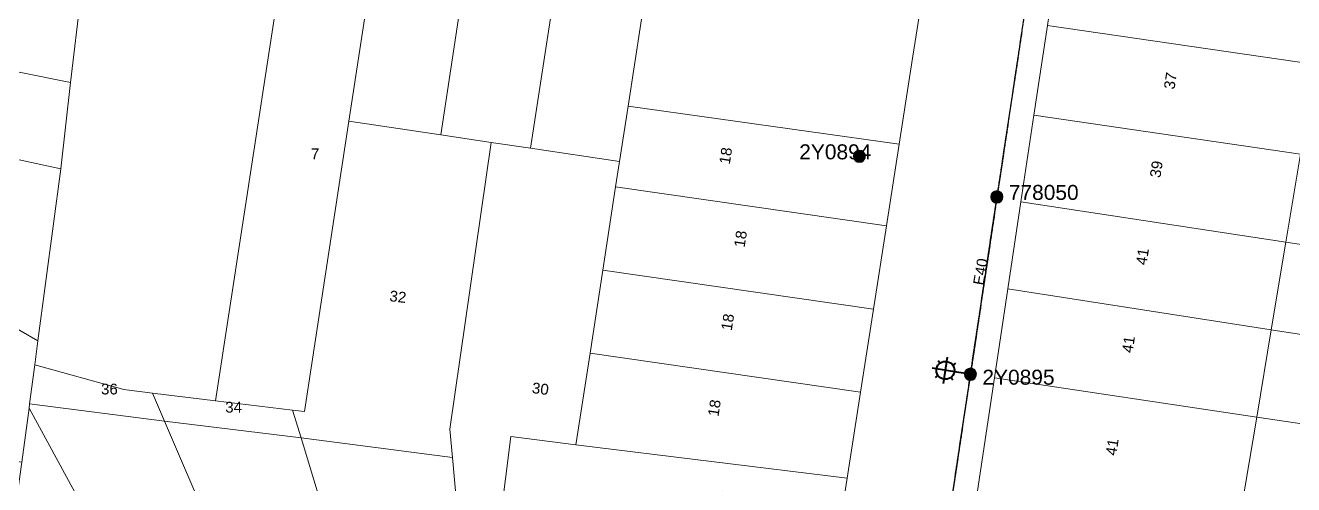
# Model space of a CAD drawing. Header units: metres. Extents: x 15383 to 530218, y 6156255 to 6759712.
# Drawn here: x 306043.9 to 306255.5, y 6192990.7 to 6193067.4 of the extents above; entities that cross this region are included whole.
import ezdxf
from ezdxf.enums import TextEntityAlignment as Align

# ---------------------------------------------------------------- set-up
doc = ezdxf.new("R2010")
doc.units = ezdxf.units.M
doc.linetypes.add('Cable Exist OH', pattern=[1, 1, 0])
doc.layers.get('0').update_dxf_attribs({"color": 6})
for name, color, linetype in [('_User Miscellaneous1', 7, 'Continuous'), ('Equip_SP_SL_EXT', 7, 'Continuous'), ('Mains_HV_EXT', 7, 'Continuous'), ('Mains_LV_EXT', 7, 'Continuous'), ('Mains_SL_EXT', 7, 'Continuous'), ('OH_Details_SP_MISC', 7, 'Continuous'), ('SupportsOH_SP_TR_HV_LV_SL_EXT', 7, 'Continuous')]:
    doc.layers.add(name, color=color, linetype=linetype)
for name, color, linetype, lineweight in [('Cadastre Buildings_SP_EXT', 9, 'Continuous', 5), ('Cadastre Land Parcels_SP_EXT', 9, 'Continuous', 5), ('Cadastre Roads_SP_EXT', 9, 'Continuous', 5)]:
    doc.layers.add(name, color=color, linetype=linetype, lineweight=lineweight)
doc.styles.add('iecARIAL', font='arial.ttf', dxfattribs={"height": 2})
doc.styles.add('POLE_LABEL', font='arial.ttf')
doc.styles.get("Standard").update_dxf_attribs({"font": 'arial.ttf'})

# ---------------------------------------------------------------- blocks, each defined once
blk = doc.blocks.new('SL_LANTERN_EXT')
at = {"lineweight": 40}
for p, q in [((0, 1.97), (0, 6.47)), ((-1.46, 5.68), (-1.06, 5.28)), ((1.46, 5.68), (1.06, 5.28)), ((-2.25, 4.22), (2.25, 4.22)), ((-1.46, 2.76), (-1.06, 3.16)), ((0, 0), (0, 2.72)), ((1.46, 2.76), (1.06, 3.16))]:
    blk.add_line(p, q, dxfattribs=at)
blk.add_circle((0, 4.22), 1.5, dxfattribs=at)
at = {"style": 'iecARIAL', "flags": 8}
blk.add_attdef('ASSET_NUM', (1.5, 1.5), '', height=2.5, dxfattribs=at)
for tag, p, height, flags in [('OPERATING_VOLTAGE', (0.98, -1.65), 0.2, 9), ('ORIENTATION', (0.98, -1.85), 0.2, 9), ('OWNED_BY', (0.98, -2.05), 0.2, 9), ('STATE', (0.98, -2.25), 0.2, 9), ('CONSTRUCTED_VOLTAGE', (0.98, -0.65), 0.2, 9), ('CONTROL_TYPE', (0.98, -0.85), 0.2, 9), ('LANTERN_PURPOSE', (0.98, -1.05), 0.2, 9), ('LANTERN_TYPE', (0.98, -1.25), 0.2, 9), ('NO_PHASES', (0.98, -1.45), 0.2, 9), ('LNUMBER', (2.18, -3.25), 2.5, 8), ('USAGE', (0.98, -2.45), 0.2, 9), ('CEXIST', (0.98, -2.65), 0.2, 9), ('CNEW', (0.98, -2.85), 0.2, 9), ('CNUMBER', (0.98, -3.05), 0.2, 9), ('CREMOVE', (0.98, -3.25), 0.2, 9), ('CREPLACE', (0.98, -3.45), 0.2, 9), ('LKINGHEIGHT', (0.98, -3.65), 0.2, 9), ('LBRACKET', (0.98, -3.85), 0.2, 9), ('LBRACKETVOCAB', (0.98, -4.05), 0.2, 9), ('LCATEGORY', (0.98, -4.25), 0.2, 9), ('LCHARGE1', (0.98, -4.45), 0.2, 9), ('LCHARGE1PERCENT', (0.98, -4.65), 0.2, 9), ('LCHARGE2', (0.98, -4.85), 0.2, 9), ('LCHARGE2PERCENT', (0.98, -5.05), 0.2, 9), ('LCHARGE3', (0.98, -5.25), 0.2, 9), ('LCHARGE3PERCENT', (0.98, -5.45), 0.2, 9), ('LEXIST', (0.98, -5.65), 0.2, 9), ('LLAMP', (0.98, -5.85), 0.2, 9), ('LLAMPVOCAB', (0.98, -6.05), 0.2, 9), ('LMAST', (0.98, -6.25), 0.2, 9), ('LMASTVOCAB', (0.98, -6.45), 0.2, 9), ('LNEW', (0.98, -6.65), 0.2, 9), ('LANTNUMBER', (0.98, -6.85), 0.2, 9), ('LOUTREACH', (0.98, -7.25), 0.2, 9), ('LOUTREACHVOCAB', (0.98, -7.45), 0.2, 9), ('LRATECODE', (0.98, -7.65), 0.2, 9), ('LREMOVE', (0.98, -7.85), 0.2, 9), ('LREPLACE', (0.98, -8.05), 0.2, 9), ('LTYPE', (0.98, -8.25), 0.2, 9), ('LTYPEVOCAB', (0.98, -8.45), 0.2, 9), ('LEGEND', (0.98, -8.65), 0.2, 9), ('STREETNAME', (0.98, -9.25), 0.2, 9), ('SUBURB', (0.98, -9.45), 0.2, 1), ('LOCATION', (0.98, -8.85), 0.2, 9), ('NOTES', (0.98, -9.05), 0.2, 9)]:
    blk.add_attdef(tag, p, '', height=height, dxfattribs=dict(flags=flags))
blk = doc.blocks.new('POLE_EXT')
blk.add_hatch(color=256).paths.add_polyline_path([(-1, 0, 1), (1, 0, 1)])
blk.add_lwpolyline([(-1, 0, 1), (1, 0, 1)], format="xyb", close=True)
for tag, height, flags, p in [('pNumber', 2.5, 8, (-17.84, 2.07)), ('OWNED_BY', 0.2, 9, (1.35, -0.4)), ('SPECIAL_USE', 0.2, 9, (1.35, -0.8)), ('STATE', 0.2, 9, (1.35, -1)), ('cLV', 0.2, 9, (1.35, -1.4)), ('hDepth', 0.2, 9, (1.35, -1.6)), ('hDia', 0.2, 9, (1.35, -1.8)), ('cHV', 0.2, 9, (1.35, -2)), ('PARENT', 0.2, 9, (1.35, -0.6)), ('USAGE', 0.2, 9, (1.35, -1.2)), ('LBRACKET', 0.2, 9, (1.35, -2.2)), ('cLinedev', 0.2, 9, (1.35, -3.4)), ('pExisting', 0.2, 9, (1.35, -3.8)), ('LExisting', 0.2, 9, (1.35, -2.4)), ('LANTNUMBER', 0.2, 9, (1.35, -2.6)), ('LOther', 0.2, 9, (1.35, -2.8)), ('LRemove', 0.2, 9, (1.35, -3)), ('LEGEND', 0.2, 9, (1.35, -3.2)), ('LOCATION', 0.2, 9, (1.35, -3.6)), ('PFNUMBER', 0.2, 9, (1.35, -4)), ('NEWPFNUMBER', 0.2, 9, (1.35, -4.2)), ('pFooting', 0.2, 9, (1.35, -4.4)), ('pNew', 0.2, 9, (1.35, -4.6)), ('pRelocate', 0.2, 9, (1.35, -5)), ('pRemove', 0.2, 9, (1.35, -5.2)), ('pReplace', 0.2, 9, (1.35, -5.4)), ('pStay', 0.2, 9, (1.35, -5.6)), ('pType', 0.2, 9, (1.35, -5.8)), ('cspan', 0.2, 9, (1.35, -6)), ('STREETNAME', 0.2, 9, (1.35, -6.2)), ('SUBURB', 0.2, 9, (1.35, -6.4)), ('OPERATED_BY', 0.2, 9, (1.36, -7.01)), ('NOTES', 0.2, 9, (1.35, -6.6)), ('MAINTAINED_BY', 0.2, 9, (1.36, -6.81))]:
    blk.add_attdef(tag, text='', height=height, dxfattribs=dict(flags=flags)).set_placement(p, align=Align.MIDDLE_LEFT)
at = {"style": 'POLE_LABEL'}
for tag, height, flags, p in [('ASSET_NUM', 2.5, 8, (2, 2)), ('STRUCTURE_PLANT_NUMBER', 0.2, 9, (1.35, 0.03)), ('STREET_CODE', 0.2, 9, (1.35, -0.2))]:
    blk.add_attdef(tag, text='', height=height, dxfattribs=dict(at, flags=flags)).set_placement(p, align=Align.MIDDLE_LEFT)
at = {"flags": 1}
blk.add_attdef('Z', (1.35, -7.33), '', height=0.2, dxfattribs=at)

msp = doc.modelspace()

# ---------------------------------------------------------------- linework, layer by layer
at = {"layer": '_User Miscellaneous1', "lineweight": 0}
msp.add_circle((306130.20115, 6192931.43217), 36676.4716, dxfattribs=at)
at = {"layer": 'Cadastre Buildings_SP_EXT', "linetype": 'Continuous'}
for points in [[(306091.03803, 6193105.17601), (306075.97602, 6193107.489), (306057.62102, 6193110.32701), (306053.17401, 6193072.444), (306051.45, 6193057.89098), (306049.79701, 6193043.455), (306045.99602, 6193014.76403), (306045.48499, 6193010.74601), (306060.30603, 6193006.65802), (306065.10198, 6193006.04398), (306075.62702, 6193004.74902), (306091.03803, 6193105.17601)], [(306196.18499, 6193089.04603), (306150.92898, 6193096.042), (306148.70099, 6193081.475), (306146.57898, 6193067.72001), (306144.46, 6193053.95802), (306189.70599, 6193047.60703), (306191.828, 6193061.235), (306196.18499, 6193089.04603)]]:
    msp.add_lwpolyline(points, close=True, dxfattribs=at)
at = {"layer": 'Cadastre Land Parcels_SP_EXT', "linetype": 'Continuous'}
for points in [[(306105.76803, 6193102.952), (306091.03804, 6193105.17603), (306075.627, 6193004.749), (306088.49503, 6193003.19399), (306090.47898, 6193002.95497), (306097.84999, 6193051.435), (306105.76803, 6193102.952)], [(306121.01504, 6193100.664), (306105.76803, 6193102.952), (306097.84999, 6193051.435), (306113.19601, 6193049.15001), (306121.01504, 6193100.664)], [(306136.08202, 6193098.35199), (306121.01504, 6193100.664), (306113.19601, 6193049.15001), (306121.60404, 6193047.88897), (306128.17201, 6193046.91997), (306136.08202, 6193098.35199)], [(306150.92897, 6193096.042), (306136.08202, 6193098.35199), (306128.17201, 6193046.91997), (306143.01896, 6193044.72004), (306144.46002, 6193053.95804), (306146.57903, 6193067.72), (306148.70104, 6193081.47498), (306150.92897, 6193096.042)], [(306053.174, 6193072.44403), (306038.43596, 6193075.25), (306005.98397, 6193081.303), (306004.44902, 6193067.35404), (306051.45001, 6193057.89096), (306053.174, 6193072.44403)], [(306261.63801, 6193075.49698), (306216.63801, 6193082.09702), (306214.43199, 6193067.40598), (306259.19499, 6193060.88297), (306261.63801, 6193075.49698)], [(306051.45001, 6193057.89096), (306004.44902, 6193067.35404), (306002.91998, 6193053.626), (306049.79704, 6193043.45503), (306051.45001, 6193057.89096)], [(306259.19499, 6193060.88297), (306214.43199, 6193067.40598), (306212.18596, 6193052.448), (306256.69103, 6193045.906), (306259.19499, 6193060.88297)], [(306049.79704, 6193043.45503), (306002.91998, 6193053.626), (306001.77104, 6193040.43997), (306045.996, 6193014.76398), (306049.79704, 6193043.45503)], [(306189.70602, 6193047.60702), (306144.46002, 6193053.95804), (306143.01896, 6193044.72004), (306142.37298, 6193040.48997), (306187.57199, 6193033.947), (306189.70602, 6193047.60702)], [(306121.60386, 6193047.88933), (306113.19557, 6193049.14966), (306097.84999, 6193051.43553), (306090.47881, 6193002.95532), (306088.49477, 6193003.19452), (306089.90023, 6192998.53895), (306115.16336, 6192995.29467), (306114.73839, 6193000.02338), (306121.60386, 6193047.88933)], [(306256.69103, 6193045.906), (306212.18596, 6193052.448), (306210.01298, 6193037.97903), (306254.242, 6193031.25903), (306256.69103, 6193045.906)], [(306114.73803, 6193000.02303), (306115.163, 6192995.29503), (306119.34202, 6192948.68897), (306123.60999, 6192948.12099), (306121.42199, 6192970.97396), (306124.903, 6192998.76703), (306135.74097, 6192997.42296), (306138.11897, 6193012.706), (306140.25, 6193026.57502), (306142.37298, 6193040.48997), (306143.01896, 6193044.72004), (306128.17201, 6193046.91997), (306121.60404, 6193047.88897), (306114.73803, 6193000.02303)], [(306301.29396, 6193039.38104), (306256.69103, 6193045.906), (306254.242, 6193031.25903), (306298.98398, 6193024.47597), (306301.29396, 6193039.38104)], [(306045.996, 6193014.76398), (306001.77104, 6193040.43997), (306001.15501, 6193029.03296), (306000.36999, 6193014.50401), (305999.27502, 6193000.46301), (306043.28004, 6192994.50003), (306044.50804, 6193003.50899), (306044.60503, 6193004.22501), (306045.485, 6193010.74599), (306045.996, 6193014.76398)], [(306187.57199, 6193033.947), (306142.37298, 6193040.48997), (306140.25, 6193026.57502), (306185.40104, 6193020.02701), (306187.57199, 6193033.947)], [(306254.242, 6193031.25903), (306210.01298, 6193037.97903), (306207.82701, 6193023.42102), (306251.79201, 6193016.60297), (306254.242, 6193031.25903)], [(306298.98398, 6193024.47597), (306254.242, 6193031.25903), (306251.79201, 6193016.60297), (306296.68901, 6193009.655), (306298.98398, 6193024.47597)], [(306185.40104, 6193020.02701), (306140.25, 6193026.57502), (306138.11897, 6193012.706), (306183.25199, 6193006.17601), (306185.40104, 6193020.02701)], [(306251.79201, 6193016.60297), (306207.82701, 6193023.42102), (306205.59502, 6193008.564), (306249.35597, 6193002.02703), (306251.79201, 6193016.60297)], [(306296.68901, 6193009.655), (306251.79201, 6193016.60297), (306249.35597, 6193002.02703), (306294.47901, 6192995.32497), (306296.68901, 6193009.655)], [(306065.10199, 6193006.04396), (306060.30597, 6193006.65796), (306045.485, 6193010.74599), (306044.60503, 6193004.22501), (306067.11103, 6193001.35403), (306065.10199, 6193006.04396)], [(306183.25199, 6193006.17601), (306138.11897, 6193012.706), (306135.74097, 6192997.42296), (306181.04403, 6192991.83601), (306183.25199, 6193006.17601)], [(306249.35597, 6193002.02703), (306205.59502, 6193008.564), (306202.59604, 6192988.58404), (306246.15904, 6192982.90496), (306249.35597, 6193002.02703)], [(306075.627, 6193004.749), (306065.10199, 6193006.04396), (306067.11103, 6193001.35403), (306089.89996, 6192998.53904), (306088.49503, 6193003.19399), (306075.627, 6193004.749)], [(306079.82103, 6192938.49397), (306044.50804, 6193003.50899), (306043.28004, 6192994.50003), (306041.20899, 6192979.34498), (306039.189, 6192964.47003), (306037.09702, 6192949.42496), (306035.09699, 6192934.41), (306033.82597, 6192925.03296), (306079.15704, 6192923.30801), (306078.81298, 6192924.54298), (306078.52899, 6192925.808), (306078.31699, 6192927.08299), (306078.18202, 6192928.36999), (306078.12098, 6192929.66301), (306078.13697, 6192930.95796), (306078.22901, 6192932.24903), (306078.39596, 6192933.53198), (306078.63897, 6192934.80397), (306078.95502, 6192936.05997), (306079.34298, 6192937.29397), (306079.82103, 6192938.49397)], [(306067.11103, 6193001.35403), (306044.60503, 6193004.22501), (306044.50804, 6193003.50899), (306079.82103, 6192938.49397), (306080.37497, 6192939.69), (306081.01803, 6192940.84203), (306081.73202, 6192941.95096), (306082.51403, 6192943.00998), (306083.36096, 6192944.01997), (306084.26999, 6192944.97397), (306085.23697, 6192945.87098), (306086.25801, 6192946.70396), (306087.32904, 6192947.47201), (306088.44601, 6192948.17196), (306089.61703, 6192948.8), (306067.11103, 6193001.35403)], [(306089.89996, 6192998.53904), (306067.11103, 6193001.35403), (306089.61703, 6192948.8), (306090.75997, 6192949.35297), (306091.94804, 6192949.83199), (306093.16403, 6192950.237), (306094.40201, 6192950.56401), (306095.65704, 6192950.81399), (306096.92797, 6192950.98597), (306098.20499, 6192951.07704), (306099.48502, 6192951.08897), (306100.76496, 6192951.01998), (306104.38201, 6192950.58097), (306089.89996, 6192998.53904)], [(306294.47901, 6192995.32497), (306249.35597, 6193002.02703), (306246.15904, 6192982.90496), (306291.68099, 6192976.97396), (306294.47901, 6192995.32497)], [(306115.163, 6192995.29503), (306089.89996, 6192998.53904), (306104.38201, 6192950.58097), (306119.34202, 6192948.68897), (306115.163, 6192995.29503)], [(306121.42199, 6192970.97396), (306123.60999, 6192948.12099), (306134.40697, 6192946.771), (306154.59, 6192944.21201), (306160.16096, 6192989.65799), (306180.32598, 6192987.183), (306181.04403, 6192991.83601), (306135.74097, 6192997.42296), (306124.903, 6192998.76703), (306121.42199, 6192970.97396)]]:
    msp.add_lwpolyline(points, close=True, dxfattribs=at)
at = {"layer": 'Cadastre Roads_SP_EXT', "linetype": 'Continuous'}
for points in [[(306196.18497, 6193089.04601), (306191.82796, 6193061.235), (306189.70597, 6193047.60703), (306187.57198, 6193033.94702), (306185.40098, 6193020.02703), (306183.25197, 6193006.17601), (306181.04397, 6192991.83604), (306180.32596, 6192987.18303)], [(306202.59596, 6192988.584), (306205.595, 6193008.56397), (306207.82702, 6193023.42097), (306210.01303, 6193037.97897), (306212.18597, 6193052.44804), (306214.43202, 6193067.40598), (306216.63799, 6193082.09696)]]:
    msp.add_lwpolyline(points, dxfattribs=at)
at = {"layer": 'Mains_HV_EXT', "color": 2, "linetype": 'Cable Exist OH', "lineweight": 0}
msp.add_lwpolyline([(306195.56274, 6192969.14879), (306204.90779, 6193031.62491), (306215.60062, 6193102.26553)], dxfattribs=at)
at = {"layer": 'Mains_LV_EXT', "linetype": 'Cable Exist OH'}
for points in [[(306211.15964, 6193073.05706), (306205.99687, 6193038.79391)], [(306205.99687, 6193038.79391), (306201.5921, 6193009.18846)], [(306201.5921, 6193009.18846), (306195.56271, 6192969.14869), (306191.14535, 6192940.17228)]]:
    msp.add_lwpolyline(points, dxfattribs=at)
at = {"layer": 'Mains_SL_EXT', "linetype": 'Cable Exist OH'}
for points in [[(306211.15964, 6193073.05706), (306201.5921, 6193009.18855)], [(306201.5921, 6193009.18846), (306195.56271, 6192969.14869), (306190.52615, 6192935.75224)]]:
    msp.add_lwpolyline(points, dxfattribs=at)
at = {"layer": 'OH_Details_SP_MISC', "color": 2, "linetype": 'Continuous', "lineweight": 0}
msp.add_lwpolyline([(306195.56274, 6192969.14879), (306201.59212, 6193009.18845), (306205.99669, 6193038.79403)], dxfattribs=at)

# ---------------------------------------------------------------- block references
at = {"layer": 'Equip_SP_SL_EXT', "rotation": 81.18062319141892}
msp.add_blockref('SL_LANTERN_EXT', (306201.59241, 6193009.18858), dxfattribs=at)
at = {"layer": 'SupportsOH_SP_TR_HV_LV_SL_EXT'}
ref = msp.add_blockref('POLE_EXT', (306183.06697, 6193045.56599), dxfattribs=at)
ref.add_attrib('ASSET_NUM', '2Y0894', dxfattribs={"layer": '0', "height": 2.5, "style": 'POLE_LABEL'}).set_placement((306185.06697, 6193046.31599), align=Align.MIDDLE_RIGHT)
ref = msp.add_blockref('POLE_EXT', (306205.99688, 6193038.79406), dxfattribs=at)
ref.add_attrib('ASSET_NUM', '778050', dxfattribs={"layer": '0', "height": 2.5, "style": 'POLE_LABEL'}).set_placement((306207.99688, 6193039.54406), align=Align.MIDDLE_LEFT)
ref = msp.add_blockref('POLE_EXT', (306201.59212, 6193009.18845), dxfattribs=at)
ref.add_attrib('ASSET_NUM', '2Y0895', dxfattribs={"layer": '0', "height": 2.5, "style": 'POLE_LABEL'}).set_placement((306203.59212, 6193009.93845), align=Align.TOP_LEFT)

# ---------------------------------------------------------------- texts
at = {"layer": 'Cadastre Land Parcels_SP_EXT'}
for s, rotation, p in [('37', 81.294067, (306235.62597, 6193056.66076)), ('18', 81.105057, (306161.42603, 6193044.14436)), ('39', 81.267181, (306233.28297, 6193041.89797)), ('18', 81.267677, (306163.89901, 6193030.25974)), ('41', 81.34552, (306230.96852, 6193027.31549)), ('32', 353.2901632, (306104.57146, 6193021.39871)), ('18', 80.990402, (306161.75546, 6193016.37098)), ('41', 81.493851, (306228.64247, 6193012.65378)), ('30', 352.9995172, (306128.34274, 6193006.04556)), ('18', 81.19857, (306159.53902, 6193002.03529)), ('41', 81.480515, (306225.92647, 6192995.51998))]:
    msp.add_text(s, height=1.8, rotation=rotation, dxfattribs=at).set_placement(p)
for s, p in [('7', (306091.54287, 6193045.0768)), ('36', (306056.52181, 6193005.80544)), ('34', (306077.24696, 6193002.776))]:
    msp.add_text(s, height=1.8, dxfattribs=at).set_placement(p)
at = {"layer": 'Mains_LV_EXT'}
msp.add_text('E40', height=1.8, rotation=80.4392582, dxfattribs=at).set_placement((306203.78797, 6193023.94295))

doc.saveas('drawing.dxf')
